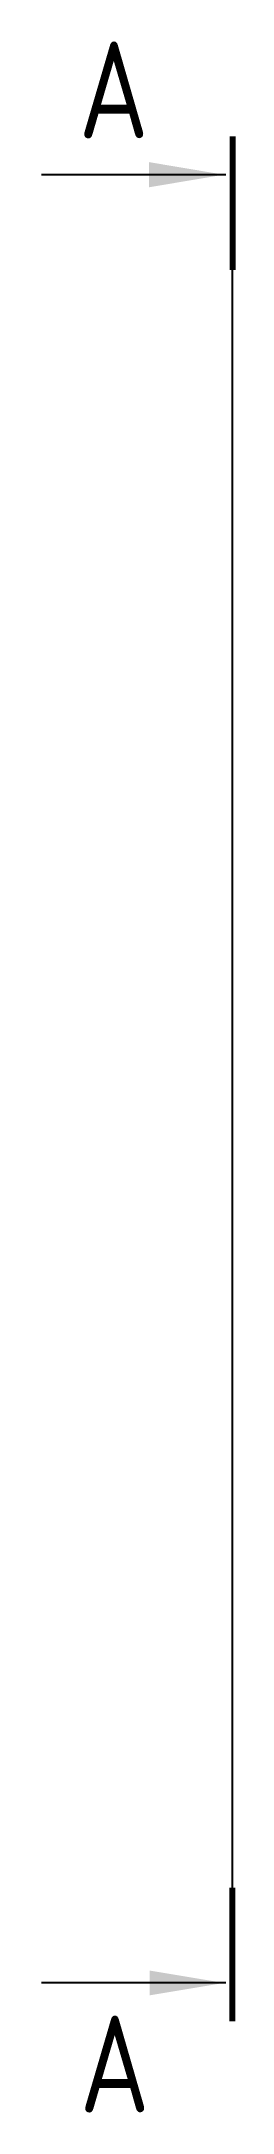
# Model space of a CAD drawing. Header units: inches. Extents: x -10 to 0, y -53 to 54.
import ezdxf
from ezdxf.enums import TextEntityAlignment as Align

# ---------------------------------------------------------------- set-up
doc = ezdxf.new("R2010")
doc.units = ezdxf.units.IN
doc.header["$MEASUREMENT"] = 0
doc.styles.add('TEXT', font='TXTA.SHX')
doc.styles.add('ГОСТ_А_2', font='')
doc.styles.get('ГОСТ_А_2').set_extended_font_data('GOST_type_A')

# ---------------------------------------------------------------- blocks, each defined once
blk = doc.blocks.new('*U4')
at = {"linetype": 'Continuous', "lineweight": 25}
for p, q in [((-5, 0.35), (-5, 10.05)), ((89.95, 0.35), (89.95, 10.05))]:
    blk.add_line(p, q, dxfattribs=at)
at = {"color": 7, "linetype": 'Continuous', "lineweight": 80}
for p, q in [((-7, 0), (0, 0)), ((91.95, 0), (84.95, 0))]:
    blk.add_line(p, q, dxfattribs=at)
at = {"linetype": 'Continuous', "lineweight": 25}
for points in [[(-5, 0.46), (-4.35, 4.36), (-5.65, 4.36)], [(89.95, 0.46), (89.29, 4.39), (90.61, 4.39)]]:
    blk.add_solid(points, dxfattribs=at)
at = {"layer": 'Defpoints'}
blk.add_line((0, 0), (84.95, 0), dxfattribs=at)
at = {"style": 'TEXT'}
for tag, p in [('1', (-9.26, 6.2)), ('2', (94.41, 6.25))]:
    blk.add_attdef(tag, text='', height=3.5, dxfattribs=at).set_placement(p, align=Align.MIDDLE_CENTER)

msp = doc.modelspace()

# ---------------------------------------------------------------- block references
ref = msp.add_blockref('*U4', (0, -41.81), dxfattribs=dict(xscale=0.9842519685034858, yscale=0.9842519685039406, zscale=0.984251968503937, rotation=90))
ref.add_attrib('1', 'А', dxfattribs={"height": 5, "style": 'ГОСТ_А_2'}).set_placement((-6.1, -50.92), align=Align.MIDDLE_CENTER)
ref.add_attrib('2', 'А', dxfattribs={"height": 5, "style": 'ГОСТ_А_2'}).set_placement((-6.15, 51.11), align=Align.MIDDLE_CENTER)

doc.saveas('drawing.dxf')
